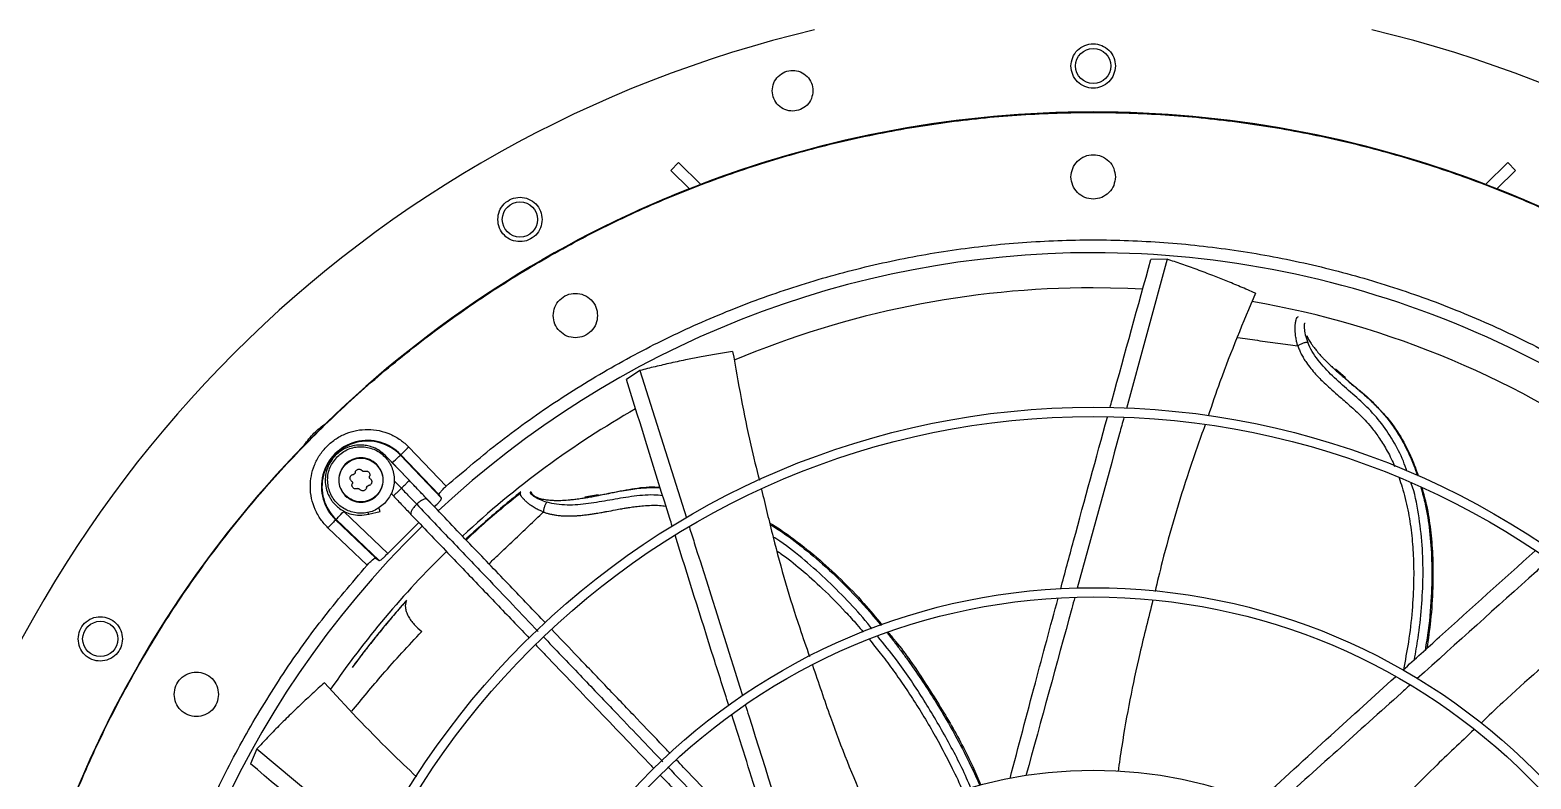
# Model space of a CAD drawing. Header units: inches. Extents: x 1229 to 1453, y -1023 to -720.
# Drawn here: x 1295.36 to 1311.33, y -800.65 to -792.67 of the extents above; entities that cross this region are included whole.
import ezdxf

# ---------------------------------------------------------------- set-up
doc = ezdxf.new("R2010")
doc.units = ezdxf.units.IN
doc.header["$MEASUREMENT"] = 0

msp = doc.modelspace()

# ---------------------------------------------------------------- linework, layer by layer
at = {"color": 18, "linetype": 'Continuous', "lineweight": 25, "true_color": 0x000000}
for p, q in [((1302.2606, -794.0827), (1302.1787, -794.1678)), ((1302.4964, -794.3185), (1302.2606, -794.0827)), ((1310.8513, -794.3185), (1311.0871, -794.0827)), ((1311.0871, -794.0827), (1311.169, -794.1678)), ((1302.1787, -794.1678), (1302.3761, -794.3652)), ((1311.169, -794.1678), (1310.9716, -794.3652)), ((1307.4603, -795.1136), (1307.0274, -796.7039)), ((1307.4603, -795.1136), (1307.2881, -795.1179)), ((1301.849, -796.2995), (1301.7065, -796.3962)), ((1301.849, -796.2995), (1302.3443, -797.8699)), ((1309.3586, -796.3793), (1309.2539, -796.2871)), ((1299.3882, -797.1153), (1299.7866, -797.532)), ((1299.3948, -797.4727), (1299.1417, -797.2079)), ((1299.6615, -797.751), (1299.2135, -797.2823)), ((1299.2988, -797.2007), (1299.3028, -797.1969)), ((1299.737, -797.6591), (1299.2988, -797.2007)), ((1299.3028, -797.1969), (1299.7101, -797.6229)), ((1299.2332, -797.4746), (1299.3094, -797.5543)), ((1300.6817, -797.6015), (1300.6828, -797.6039)), ((1300.6905, -797.5953), (1300.6819, -797.5973)), ((1300.6905, -797.5953), (1300.6921, -797.5988)), ((1300.6947, -797.6008), (1300.6905, -797.5953)), ((1300.6989, -797.6097), (1300.6978, -797.6062)), ((1299.2001, -797.6109), (1299.224, -797.6359)), ((1299.737, -797.6591), (1299.7101, -797.6229)), ((1301.4039, -797.6243), (1301.264, -797.6491)), ((1298.6099, -797.8898), (1298.6138, -797.8858)), ((1299.036, -798.2971), (1298.6099, -797.8898)), ((1299.0722, -798.324), (1298.6138, -797.8858)), ((1298.6954, -797.8004), (1299.1641, -798.2484)), ((1298.9607, -797.8314), (1299.0829, -797.8016)), ((1299.1641, -798.2484), (1299.494, -797.9185)), ((1298.9451, -798.3736), (1298.5283, -797.9752)), ((1299.036, -798.2971), (1299.0722, -798.324)), ((1297.7702, -800.3306), (1297.7025, -800.4889)), ((1297.7702, -800.3306), (1299.034, -801.3824))]:
    msp.add_line(p, q, dxfattribs=at)
at = {"color": 18, "linetype": 'Continuous', "lineweight": 25, "true_color": 0x000000, "flags": 128}
for points in [[(1307.2001, -795.4324), (1307.0441, -795.4252), (1306.6739, -795.4183)], [(1299.3882, -797.1153), (1299.3717, -797.131), (1299.3559, -797.1462), (1299.3412, -797.1602), (1299.3284, -797.1725), (1299.3177, -797.1826), (1299.3098, -797.1902), (1299.3047, -797.195), (1299.3028, -797.1969)], [(1299.2135, -797.2823), (1299.2299, -797.2666), (1299.2458, -797.2514), (1299.2604, -797.2374), (1299.2733, -797.2251), (1299.2839, -797.2149), (1299.2919, -797.2073), (1299.2969, -797.2025), (1299.2988, -797.2007)], [(1298.6099, -797.8898), (1298.6081, -797.8917), (1298.6033, -797.8967), (1298.5957, -797.9047), (1298.5855, -797.9153), (1298.5732, -797.9282), (1298.5592, -797.9428), (1298.5441, -797.9587), (1298.5283, -797.9752)], [(1298.6138, -797.8858), (1298.6156, -797.8839), (1298.6204, -797.8788), (1298.628, -797.8709), (1298.6382, -797.8602), (1298.6505, -797.8474), (1298.6645, -797.8327), (1298.6796, -797.8169), (1298.6954, -797.8004)]]:
    msp.add_lwpolyline(points, dxfattribs=at)
at = {"color": 18, "linetype": 'Continuous', "lineweight": 25, "true_color": 0x000000}
for centre, radius in [((1306.6739, -793.0561), 0.1875), ((1306.6739, -805.2608), 11.7126), ((1300.5715, -794.6912), 0.1875), ((1306.6739, -805.2608), 8.5704), ((1306.6739, -805.2608), 8.472), ((1306.6739, -805.2608), 6.6478), ((1306.6739, -805.2608), 6.5493), ((1296.1043, -799.1584), 0.1875), ((1306.6739, -805.2608), 4.7037)]:
    msp.add_circle(centre, radius, dxfattribs=at)
for centre, radius, start, end in [((1306.6739, -805.2608), 12.9331, 103.26667, 166.73333), ((1306.6739, -805.2608), 12.9331, 13.26667, 76.73333), ((1306.6739, -805.2608), 11.7147, 69.09994, 110.90006), ((1306.6739, -805.2608), 11.7147, 111.53134, 134.20264), ((1306.6739, -805.2608), 11.7147, 45.79736, 68.46866), ((1306.6739, -805.2608), 10.2157, 90, 133.03686), ((1306.6739, -805.2608), 10.2157, 44.36303, 90), ((1306.6739, -805.2608), 9.8425, 90, 112.84339), ((1306.6739, -805.2608), 9.8425, 54.20961, 80.11304), ((1306.6739, -805.2608), 9.8425, 119.66087, 133.01249), ((1306.6739, -805.2608), 11.7147, 135.79736, 158.46866), ((1298.9486, -797.5355), 0.4901, 43.70945, 226.29055), ((1298.9486, -797.5355), 0.4845, 43.70945, 226.29055), ((1306.6739, -805.2608), 10.2157, 134.36248, 223.03765), ((1306.6739, -805.2608), 9.8425, 134.38828, 145.56385)]:
    msp.add_arc(centre, radius, start, end, dxfattribs=at)
for points, knots in [([(1306.4376, -793.0561), (1306.4412, -793.0253), (1306.4482, -792.9635), (1306.5027, -792.8849), (1306.5809, -792.8322), (1306.6739, -792.8137), (1306.7668, -792.8322), (1306.845, -792.8849), (1306.8995, -792.9635), (1306.9066, -793.0253), (1306.9101, -793.0561)], [0, 0, 0, 0, 0.1245349, 0.2497054, 0.3748574, 0.4999969, 0.6251426, 0.7502946, 0.8754651, 1, 1, 1, 1]), ([(1303.2577, -793.3198), (1303.261, -793.2914), (1303.2675, -793.2346), (1303.3178, -793.1625), (1303.3896, -793.1144), (1303.475, -793.0976), (1303.5602, -793.1149), (1303.6317, -793.1634), (1303.6812, -793.2355), (1303.6876, -793.2918), (1303.6908, -793.3198)], [0, 0, 0, 0, 0.1252412, 0.2504823, 0.3757092, 0.5009322, 0.6261603, 0.7514072, 0.8764868, 1, 1, 1, 1]), ([(1306.9101, -793.0561), (1306.9065, -793.0873), (1306.8992, -793.1495), (1306.8442, -793.228), (1306.7662, -793.2801), (1306.6739, -793.2984), (1306.5815, -793.2801), (1306.5035, -793.228), (1306.4485, -793.1495), (1306.4413, -793.0873), (1306.4376, -793.0561)], [0, 0, 0, 0, 0.1262511, 0.2513295, 0.3756274, 0.5000031, 0.6243726, 0.7486705, 0.8737489, 1, 1, 1, 1]), ([(1303.6908, -793.3198), (1303.6875, -793.3483), (1303.681, -793.405), (1303.631, -793.4769), (1303.5598, -793.5249), (1303.4751, -793.5419), (1303.3902, -793.5255), (1303.3184, -793.4778), (1303.2677, -793.4056), (1303.2611, -793.3484), (1303.2577, -793.3198)], [0, 0, 0, 0, 0.1255135, 0.2499867, 0.3743935, 0.4988922, 0.6232597, 0.7479394, 0.8738314, 1, 1, 1, 1]), ([(1294.9643, -805.2608), (1294.9692, -805.0053), (1294.9788, -804.4944), (1295.0568, -803.7313), (1295.181, -802.9748), (1295.3553, -802.228), (1295.5778, -801.4942), (1295.8479, -800.7766), (1296.1644, -800.0781), (1296.5259, -799.4019), (1296.9308, -798.7507), (1297.3774, -798.1274), (1297.8639, -797.5347), (1298.3881, -796.975), (1298.9477, -796.4508), (1299.5405, -795.9644), (1300.1637, -795.5177), (1300.8149, -795.1128), (1301.4912, -794.7513), (1302.1896, -794.4349), (1302.9073, -794.1648), (1303.641, -793.9422), (1304.3878, -793.7681), (1305.1444, -793.6432), (1305.9075, -793.568), (1306.6739, -793.5429), (1307.4402, -793.568), (1308.2033, -793.6432), (1308.9599, -793.7681), (1309.7067, -793.9422), (1310.4404, -794.1648), (1311.1581, -794.4349), (1311.8565, -794.7513), (1312.5328, -795.1128), (1313.184, -795.5177), (1313.8073, -795.9644), (1314.4, -796.4508), (1314.9597, -796.975), (1315.4838, -797.5347), (1315.9703, -798.1274), (1316.4169, -798.7507), (1316.8218, -799.4019), (1317.1833, -800.0781), (1317.4998, -800.7766), (1317.7699, -801.4942), (1317.9924, -802.228), (1318.1667, -802.9748), (1318.2909, -803.7313), (1318.3689, -804.4944), (1318.3786, -805.0053), (1318.3834, -805.2608)], [0, 0, 0, 0, 0.0208333, 0.0416667, 0.0625, 0.0833333, 0.1041667, 0.125, 0.1458333, 0.1666667, 0.1875, 0.2083334, 0.2291667, 0.25, 0.2708334, 0.2916666, 0.3125, 0.3333333, 0.3541667, 0.375, 0.3958333, 0.4166666, 0.4375001, 0.4583333, 0.4791667, 0.5, 0.5208333, 0.5416667, 0.5625, 0.5833334, 0.6041667, 0.625, 0.6458334, 0.6666667, 0.6875, 0.7083334, 0.7291667, 0.75, 0.7708333, 0.7916667, 0.8125, 0.8333333, 0.8541667, 0.875, 0.8958333, 0.9166667, 0.9375, 0.9583333, 0.9791667, 1, 1, 1, 1]), ([(1306.4376, -794.2372), (1306.4412, -794.2063), (1306.4483, -794.1444), (1306.5029, -794.0658), (1306.581, -794.0133), (1306.6739, -793.9948), (1306.7667, -794.0133), (1306.8448, -794.0658), (1306.8994, -794.1444), (1306.9065, -794.2063), (1306.9101, -794.2372)], [0, 0, 0, 0, 0.1249991, 0.2500007, 0.3749975, 0.4999969, 0.6250025, 0.7499993, 0.8750009, 1, 1, 1, 1]), ([(1306.9101, -794.2372), (1306.9065, -794.2681), (1306.8994, -794.3299), (1306.8448, -794.4086), (1306.7667, -794.4611), (1306.6739, -794.4795), (1306.581, -794.4611), (1306.5029, -794.4086), (1306.4483, -794.3299), (1306.4412, -794.2681), (1306.4376, -794.2372)], [0, 0, 0, 0, 0.1249991, 0.2500007, 0.3749975, 0.5000031, 0.6250025, 0.7499993, 0.8750009, 1, 1, 1, 1]), ([(1300.3353, -794.6912), (1300.3389, -794.6602), (1300.346, -794.5981), (1300.401, -794.5193), (1300.4796, -794.4668), (1300.573, -794.4488), (1300.6661, -794.4679), (1300.7438, -794.5212), (1300.7974, -794.5997), (1300.8043, -794.6608), (1300.8077, -794.6912)], [0, 0, 0, 0, 0.12549, 0.2509626, 0.3764296, 0.5019059, 0.6273907, 0.7528825, 0.8772355, 1, 1, 1, 1]), ([(1300.8077, -794.6912), (1300.8042, -794.722), (1300.7971, -794.7836), (1300.743, -794.862), (1300.6655, -794.9146), (1300.5732, -794.9335), (1300.4804, -794.9158), (1300.4017, -794.8638), (1300.3461, -794.7849), (1300.3389, -794.7224), (1300.3353, -794.6912)], [0, 0, 0, 0, 0.1245781, 0.2488759, 0.3733742, 0.4977534, 0.6221004, 0.7475169, 0.8737596, 1, 1, 1, 1]), ([(1299.7866, -797.532), (1299.9776, -797.3689), (1300.3597, -797.0425), (1300.976, -796.6075), (1301.6199, -796.2154), (1302.2912, -795.872), (1302.9856, -795.5781), (1303.6995, -795.3355), (1304.4292, -795.1455), (1305.1708, -795.009), (1305.9203, -794.9269), (1306.6739, -794.8994), (1307.4274, -794.9269), (1308.1769, -795.009), (1308.9185, -795.1455), (1309.6482, -795.3355), (1310.3621, -795.5781), (1311.0565, -795.872), (1311.7278, -796.2154), (1312.3717, -796.6075), (1312.988, -797.0425), (1313.3701, -797.3689), (1313.5611, -797.532)], [0, 0, 0, 0, 0.04999991, 0.09999992, 0.14999988, 0.19999993, 0.25, 0.30000004, 0.35000001, 0.40000012, 0.45000007, 0.49999985, 0.54999995, 0.5999999, 0.65000001, 0.69999997, 0.75000002, 0.80000009, 0.85, 0.89999996, 0.94999997, 1, 1, 1, 1]), ([(1306.8529, -796.6945), (1306.8604, -796.6673), (1307.0043, -796.14), (1307.15, -795.6154), (1307.2881, -795.1179)], [0, 0, 0, 0, 0.0516093, 1, 1, 1, 1]), ([(1308.4004, -795.4763), (1308.3469, -795.453), (1308.2436, -795.4078), (1308.0927, -795.3457), (1307.9396, -795.2851), (1307.7824, -795.2259), (1307.6197, -795.1674), (1307.5127, -795.1313), (1307.4603, -795.1136)], [0, 0, 0, 0, 0.1737125, 0.335418, 0.4850755, 0.6632663, 0.8349168, 1, 1, 1, 1]), ([(1300.9258, -795.7141), (1300.9294, -795.6831), (1300.9365, -795.6213), (1300.9911, -795.5427), (1301.0692, -795.4901), (1301.162, -795.4717), (1301.2549, -795.4901), (1301.333, -795.5427), (1301.3876, -795.6213), (1301.3947, -795.6831), (1301.3983, -795.7141)], [0, 0, 0, 0, 0.1249991, 0.2499977, 0.3749989, 0.4999982, 0.6249976, 0.7499987, 0.8750009, 1, 1, 1, 1]), ([(1308.4004, -795.4763), (1308.2694, -795.7889), (1308.0887, -796.2202), (1307.9385, -796.6628), (1307.8971, -796.7848)], [0, 0, 0, 0, 0.7245334, 1, 1, 1, 1]), ([(1301.3983, -795.7141), (1301.3947, -795.745), (1301.3876, -795.8068), (1301.333, -795.8854), (1301.2549, -795.938), (1301.162, -795.9564), (1301.0692, -795.938), (1300.9911, -795.8854), (1300.9365, -795.8068), (1300.9294, -795.745), (1300.9258, -795.7141)], [0, 0, 0, 0, 0.1249998, 0.2500013, 0.3750024, 0.5000018, 0.6250011, 0.7500022, 0.8750002, 1, 1, 1, 1]), ([(1308.8521, -796.0372), (1308.8486, -796.0251), (1308.8407, -795.9979), (1308.8317, -795.9531), (1308.8261, -795.9084), (1308.8237, -795.8674), (1308.8239, -795.8315), (1308.8267, -795.7941), (1308.8332, -795.7599), (1308.8435, -795.7293), (1308.8534, -795.7258), (1308.8586, -795.724)], [0, 0, 0, 0, 0.0797533, 0.1782755, 0.2969961, 0.3878827, 0.4805779, 0.5825761, 0.7201844, 0.853487, 1, 1, 1, 1]), ([(1308.9296, -795.798), (1308.9262, -795.7986), (1308.9192, -795.7999), (1308.9197, -795.8472), (1308.9286, -795.9157), (1308.9483, -795.9738), (1308.9582, -796.0028)], [0, 0, 0, 0, 0.2444645, 0.4943335, 0.7479228, 1, 1, 1, 1]), ([(1308.2117, -795.9488), (1308.2816, -795.9586), (1308.4245, -795.9787), (1308.6379, -796.009), (1308.7814, -796.0279), (1308.8521, -796.0372)], [0, 0, 0, 0, 0.326792, 0.6684213, 1, 1, 1, 1]), ([(1308.9582, -796.0028), (1308.9557, -796.0023), (1308.9505, -796.0012), (1308.9395, -796.0017), (1308.926, -796.004), (1308.9106, -796.0083), (1308.8944, -796.0142), (1308.8787, -796.0214), (1308.8642, -796.0292), (1308.856, -796.0346), (1308.8521, -796.0372)], [0, 0, 0, 0, 0.1149807, 0.2381364, 0.3674316, 0.500006, 0.6325778, 0.7618708, 0.8850249, 1, 1, 1, 1]), ([(1308.9467, -795.9263), (1308.953, -795.9399), (1308.9657, -795.9672), (1308.9899, -796.0059), (1309.0145, -796.0413), (1309.0416, -796.0768), (1309.0754, -796.1173), (1309.1084, -796.1538), (1309.1371, -796.1839), (1309.1621, -796.2093), (1309.1904, -796.237), (1309.2188, -796.2641), (1309.2381, -796.2817), (1309.2466, -796.2895)], [0, 0, 0, 0, 0.1176237, 0.2352945, 0.3088833, 0.3993932, 0.5172332, 0.6329833, 0.696085, 0.7668556, 0.8452754, 0.9312976, 1, 1, 1, 1]), ([(1310.0135, -797.3723), (1310.0014, -797.3369), (1309.9621, -797.2224), (1309.8679, -797.0426), (1309.7311, -796.8393), (1309.5682, -796.6658), (1309.3939, -796.5134), (1309.2212, -796.3616), (1309.0884, -796.2216), (1309.0022, -796.0984), (1308.9727, -796.0344), (1308.9582, -796.0028)], [0, 0, 0, 0, 0.06172613, 0.20011546, 0.33879339, 0.47720265, 0.61248728, 0.74506003, 0.87459915, 0.93807949, 1, 1, 1, 1]), ([(1302.836, -796.0963), (1302.7784, -796.1056), (1302.667, -796.1235), (1302.5065, -796.1528), (1302.3449, -796.1846), (1302.1807, -796.2198), (1302.0122, -796.2586), (1301.9027, -796.2861), (1301.849, -796.2995)], [0, 0, 0, 0, 0.1737121, 0.3354186, 0.4850768, 0.6632669, 0.834917, 1, 1, 1, 1]), ([(1302.836, -796.0963), (1302.8948, -796.4301), (1302.976, -796.8908), (1303.089, -797.3444), (1303.1201, -797.4695)], [0, 0, 0, 0, 0.7243415, 1, 1, 1, 1]), ([(1308.8521, -796.0372), (1308.8573, -796.0515), (1308.8681, -796.081), (1308.889, -796.1254), (1308.914, -796.1708), (1308.9476, -796.2229), (1308.9898, -796.279), (1309.0386, -796.3355), (1309.0866, -796.3859), (1309.1383, -796.4364), (1309.2009, -796.4941), (1309.2861, -796.5694), (1309.3726, -796.6436), (1309.4516, -796.7136), (1309.5118, -796.7698), (1309.5733, -796.8322), (1309.6413, -796.9104), (1309.7185, -797.0135), (1309.7996, -797.1457), (1309.8546, -797.2517), (1309.8796, -797.3145), (1309.882, -797.3205)], [0, 0, 0, 0, 0.0273161, 0.0563296, 0.0869677, 0.1187169, 0.165398, 0.2104306, 0.2503315, 0.2887063, 0.3394777, 0.4034158, 0.4948598, 0.5485889, 0.5987234, 0.6476001, 0.7107189, 0.7885468, 0.8811132, 0.9885517, 1, 1, 1, 1]), ([(1309.2466, -796.2895), (1309.2497, -796.2924), (1309.2586, -796.3006), (1309.2751, -796.3154), (1309.2971, -796.3349), (1309.3206, -796.3553), (1309.3425, -796.3742), (1309.3605, -796.3896), (1309.404, -796.4265), (1309.4624, -796.4754), (1309.5331, -796.5356), (1309.5884, -796.5841), (1309.6401, -796.6317), (1309.6912, -796.6819), (1309.741, -796.7353), (1309.8022, -796.8071), (1309.8791, -796.909), (1309.9584, -797.0354), (1310.0295, -797.1731), (1310.0839, -797.2961), (1310.1122, -797.3804), (1310.1241, -797.4158)], [0, 0, 0, 0, 0.0086914, 0.0251817, 0.0460005, 0.0700226, 0.0901404, 0.1065454, 0.1195357, 0.2099486, 0.2672003, 0.3159831, 0.3655041, 0.4157714, 0.4667558, 0.5184192, 0.6120875, 0.7302013, 0.8225324, 0.9257043, 1, 1, 1, 1]), ([(1302.1925, -797.9565), (1302.1841, -797.93), (1302.0202, -797.4091), (1301.8593, -796.8894), (1301.7065, -796.3962)], [0, 0, 0, 0, 0.0508104, 1, 1, 1, 1]), ([(1309.3587, -796.3859), (1309.3872, -796.4102), (1309.479, -796.4885), (1309.5952, -796.5778), (1309.6706, -796.6603), (1309.6899, -796.6814)], [0, 0, 0, 0, 0.2506941, 0.8084089, 1, 1, 1, 1]), ([(1306.328, -798.6238), (1306.3736, -798.4542), (1306.5379, -797.8431), (1306.7049, -797.2346), (1306.8255, -796.795)], [0, 0, 0, 0, 0.2775205, 1, 1, 1, 1]), ([(1307.0007, -796.802), (1306.9854, -796.8584), (1306.8208, -797.4631), (1306.655, -798.0698), (1306.5046, -798.6199)], [0, 0, 0, 0, 0.0932151, 1, 1, 1, 1]), ([(1309.6955, -796.6873), (1309.7318, -796.724), (1309.8262, -796.8195), (1309.9507, -797.0051), (1310.0619, -797.214), (1310.1118, -797.3581), (1310.1332, -797.4199)], [0, 0, 0, 0, 0.1847245, 0.4810938, 0.7775394, 1, 1, 1, 1]), ([(1298.2758, -797.0933), (1298.3084, -797.049), (1298.3735, -796.9604), (1298.4621, -796.8953), (1298.5064, -796.8628)], [0, 0, 0, 0, 0.5000028, 1, 1, 1, 1]), ([(1298.5283, -797.9752), (1298.5014, -797.9463), (1298.4466, -797.8877), (1298.3876, -797.7803), (1298.3495, -797.6628), (1298.3364, -797.5406), (1298.3474, -797.4205), (1298.3813, -797.3056), (1298.4376, -797.1982), (1298.5155, -797.1025), (1298.6112, -797.0245), (1298.7186, -796.9683), (1298.8336, -796.9344), (1298.9536, -796.9233), (1299.0759, -796.9364), (1299.1934, -796.9745), (1299.3007, -797.0335), (1299.3594, -797.0883), (1299.3882, -797.1153)], [0, 0, 0, 0, 0.0609947, 0.1240598, 0.1879932, 0.2514896, 0.3132964, 0.3737125, 0.4362122, 0.4999988, 0.5637862, 0.626287, 0.6867033, 0.7485096, 0.8120063, 0.8759386, 0.9390043, 1, 1, 1, 1]), ([(1307.8647, -796.8782), (1307.8065, -797.0432), (1307.6366, -797.5246), (1307.4601, -798.1173), (1307.357, -798.5479), (1307.332, -798.6524)], [0, 0, 0, 0, 0.2831934, 0.8261353, 1, 1, 1, 1]), ([(1299.1432, -797.2095), (1299.1227, -797.1906), (1299.0838, -797.1548), (1299.0169, -797.1205), (1298.9543, -797.1011), (1298.8858, -797.0918), (1298.8127, -797.0958), (1298.7353, -797.1172), (1298.6658, -797.1531), (1298.6044, -797.2033), (1298.5548, -797.2658), (1298.5194, -797.3372), (1298.4998, -797.4146), (1298.4969, -797.4938), (1298.5103, -797.5697), (1298.533, -797.6274), (1298.5568, -797.669), (1298.5793, -797.7009), (1298.6099, -797.7355), (1298.6526, -797.7723), (1298.7096, -797.807), (1298.7817, -797.8335), (1298.8687, -797.8466), (1298.9294, -797.8366), (1298.9614, -797.8313)], [0, 0, 0, 0, 0.0533831, 0.1009344, 0.1426439, 0.1785059, 0.2332135, 0.2817711, 0.3315184, 0.3821159, 0.4327466, 0.4833787, 0.5340106, 0.5846419, 0.6342275, 0.6807576, 0.7028805, 0.7260425, 0.7554166, 0.7913145, 0.8337298, 0.8826566, 0.938083, 1, 1, 1, 1]), ([(1298.6284, -797.2154), (1298.665, -797.1863), (1298.7381, -797.1283), (1298.8794, -797.1028), (1299.018, -797.1299), (1299.1361, -797.2088), (1299.215, -797.3269), (1299.2421, -797.4655), (1299.2166, -797.6068), (1299.1586, -797.6799), (1299.1295, -797.7165)], [0, 0, 0, 0, 0.1249999, 0.2500017, 0.3749993, 0.5000028, 0.6250011, 0.7500014, 0.8750017, 1, 1, 1, 1]), ([(1299.1295, -797.7165), (1299.093, -797.7455), (1299.0198, -797.8035), (1298.8785, -797.829), (1298.74, -797.8019), (1298.6219, -797.723), (1298.543, -797.6049), (1298.5159, -797.4664), (1298.5413, -797.325), (1298.5994, -797.2519), (1298.6284, -797.2154)], [0, 0, 0, 0, 0.1250027, 0.2499997, 0.375001, 0.5000001, 0.6250003, 0.7500001, 0.8749998, 1, 1, 1, 1]), ([(1299.046, -797.2989), (1299.0216, -797.2795), (1298.9729, -797.2408), (1298.8787, -797.2239), (1298.7863, -797.2419), (1298.7076, -797.2945), (1298.655, -797.3732), (1298.6369, -797.4656), (1298.6539, -797.5598), (1298.6926, -797.6086), (1298.7119, -797.633)], [0, 0, 0, 0, 0.1250006, 0.2499996, 0.3749985, 0.4999991, 0.6250002, 0.7499996, 0.8749982, 1, 1, 1, 1]), ([(1298.7144, -797.6305), (1298.6953, -797.6065), (1298.6572, -797.5585), (1298.6404, -797.4656), (1298.6582, -797.3746), (1298.7101, -797.297), (1298.7877, -797.2452), (1298.8787, -797.2274), (1298.9715, -797.2441), (1299.0196, -797.2823), (1299.0436, -797.3013)], [0, 0, 0, 0, 0.1250013, 0.2500004, 0.3749996, 0.5000009, 0.6250024, 0.7500004, 0.8749985, 1, 1, 1, 1]), ([(1299.1432, -797.2095), (1299.1427, -797.21), (1299.142, -797.2106), (1299.134, -797.2183), (1299.1325, -797.2198)], [0, 0, 0, 0, 0.81299953, 1, 1, 1, 1]), ([(1298.7119, -797.633), (1298.7363, -797.6523), (1298.7851, -797.691), (1298.8793, -797.708), (1298.9717, -797.6899), (1299.0504, -797.6373), (1299.103, -797.5586), (1299.121, -797.4662), (1299.1041, -797.372), (1299.0654, -797.3233), (1299.046, -797.2989)], [0, 0, 0, 0, 0.1250015, 0.2500013, 0.3750011, 0.5000027, 0.6250018, 0.7500013, 0.8750016, 1, 1, 1, 1]), ([(1299.0436, -797.3013), (1299.0626, -797.3253), (1299.1008, -797.3734), (1299.1175, -797.4662), (1299.0997, -797.5572), (1299.0479, -797.6348), (1298.9703, -797.6867), (1298.8793, -797.7045), (1298.7864, -797.6877), (1298.7384, -797.6496), (1298.7144, -797.6305)], [0, 0, 0, 0, 0.1249984, 0.2499994, 0.3750005, 0.4999989, 0.6250006, 0.7499994, 0.8749982, 1, 1, 1, 1]), ([(1298.7793, -797.4778), (1298.7761, -797.4749), (1298.7703, -797.4694), (1298.765, -797.4585), (1298.763, -797.447), (1298.7644, -797.4352), (1298.769, -797.4243), (1298.7766, -797.4154), (1298.7866, -797.4085), (1298.7944, -797.4068), (1298.7985, -797.4058)], [0, 0, 0, 0, 0.13623757, 0.25456346, 0.37957184, 0.49997541, 0.62037304, 0.74539729, 0.86373723, 1, 1, 1, 1]), ([(1298.8189, -797.3855), (1298.8183, -797.3881), (1298.8171, -797.393), (1298.8124, -797.3994), (1298.8061, -797.4041), (1298.8011, -797.4052), (1298.7985, -797.4058)], [0, 0, 0, 0, 0.2560281, 0.4999487, 0.7438871, 1, 1, 1, 1]), ([(1298.8189, -797.3855), (1298.8198, -797.3813), (1298.8216, -797.3735), (1298.8285, -797.3635), (1298.8374, -797.356), (1298.8483, -797.3513), (1298.86, -797.3499), (1298.8715, -797.352), (1298.8825, -797.3572), (1298.8879, -797.3631), (1298.8908, -797.3662)], [0, 0, 0, 0, 0.1362469, 0.2546153, 0.3795906, 0.5000319, 0.6204035, 0.7454565, 0.863771, 1, 1, 1, 1]), ([(1298.9186, -797.3737), (1298.9161, -797.3744), (1298.9112, -797.3759), (1298.9033, -797.375), (1298.8961, -797.3719), (1298.8926, -797.3681), (1298.8908, -797.3662)], [0, 0, 0, 0, 0.2559954, 0.4999227, 0.7439205, 1, 1, 1, 1]), ([(1298.9186, -797.3737), (1298.9227, -797.3724), (1298.9303, -797.37), (1298.9424, -797.371), (1298.9535, -797.3748), (1298.9595, -797.3799), (1298.9625, -797.3824)], [0, 0, 0, 0, 0.2724809, 0.5090867, 0.7591268, 1, 1, 1, 1]), ([(1298.9625, -797.3824), (1298.965, -797.3854), (1298.9701, -797.3914), (1298.974, -797.4026), (1298.9749, -797.4148), (1298.9725, -797.4224), (1298.9712, -797.4263)], [0, 0, 0, 0, 0.2407916, 0.4908722, 0.7367046, 1, 1, 1, 1]), ([(1298.9787, -797.4541), (1298.9768, -797.4523), (1298.973, -797.4488), (1298.9699, -797.4416), (1298.969, -797.4337), (1298.9705, -797.4288), (1298.9712, -797.4263)], [0, 0, 0, 0, 0.25608419, 0.50011989, 0.74400881, 1, 1, 1, 1]), ([(1309.9293, -797.4422), (1309.9407, -797.4752), (1309.9658, -797.5478), (1309.9968, -797.6626), (1310.0242, -797.7848), (1310.0458, -797.907), (1310.0677, -798.0686), (1310.0846, -798.2819), (1310.0878, -798.5578), (1310.0706, -798.8662), (1310.0356, -799.1806), (1309.9946, -799.3893), (1309.9755, -799.4865)], [0, 0, 0, 0, 0.0509483, 0.1121341, 0.1726799, 0.2325776, 0.2918128, 0.408677, 0.5416168, 0.6906578, 0.8558148, 1, 1, 1, 1]), ([(1298.7793, -797.4778), (1298.7812, -797.4795), (1298.7849, -797.483), (1298.7881, -797.4903), (1298.789, -797.4981), (1298.7875, -797.503), (1298.7867, -797.5055)], [0, 0, 0, 0, 0.2560094, 0.5000574, 0.745935, 1, 1, 1, 1]), ([(1298.7955, -797.5494), (1298.793, -797.5465), (1298.7879, -797.5405), (1298.784, -797.5293), (1298.7831, -797.5172), (1298.7854, -797.5096), (1298.7867, -797.5055)], [0, 0, 0, 0, 0.2407678, 0.4908057, 0.7274845, 1, 1, 1, 1]), ([(1298.8394, -797.5582), (1298.8353, -797.5595), (1298.8277, -797.5618), (1298.8156, -797.5609), (1298.8044, -797.557), (1298.7984, -797.5519), (1298.7955, -797.5494)], [0, 0, 0, 0, 0.2724774, 0.5091791, 0.7592108, 1, 1, 1, 1]), ([(1298.8394, -797.5582), (1298.8419, -797.5574), (1298.8468, -797.5559), (1298.8546, -797.5568), (1298.8619, -797.5599), (1298.8654, -797.5637), (1298.8671, -797.5656)], [0, 0, 0, 0, 0.2558611, 0.4997984, 0.7438138, 1, 1, 1, 1]), ([(1298.9391, -797.5463), (1298.9381, -797.5505), (1298.9364, -797.5583), (1298.9295, -797.5683), (1298.9206, -797.5759), (1298.9097, -797.5805), (1298.8979, -797.5819), (1298.8864, -797.5799), (1298.8755, -797.5746), (1298.87, -797.5688), (1298.8671, -797.5656)], [0, 0, 0, 0, 0.1362633, 0.2546071, 0.3796223, 0.5000185, 0.6204411, 0.7454475, 0.8637643, 1, 1, 1, 1]), ([(1298.9391, -797.5463), (1298.9397, -797.5438), (1298.9408, -797.5388), (1298.9455, -797.5325), (1298.9518, -797.5278), (1298.9568, -797.5266), (1298.9594, -797.526)], [0, 0, 0, 0, 0.256007, 0.5000525, 0.7440013, 1, 1, 1, 1]), ([(1298.9787, -797.4541), (1298.9818, -797.4569), (1298.9877, -797.4624), (1298.9929, -797.4733), (1298.995, -797.4849), (1298.9936, -797.4966), (1298.989, -797.5074), (1298.9816, -797.5163), (1298.9716, -797.5232), (1298.9636, -797.5251), (1298.9594, -797.526)], [0, 0, 0, 0, 0.1334912, 0.2559833, 0.3784611, 0.4992475, 0.6215184, 0.7395061, 0.8618418, 1, 1, 1, 1]), ([(1299.3094, -797.5543), (1299.2985, -797.5647), (1299.2768, -797.5855), (1299.2486, -797.6125), (1299.2281, -797.632), (1299.2254, -797.6346), (1299.224, -797.6359)], [0, 0, 0, 0, 0.242959, 0.4858995, 0.7429503, 1, 1, 1, 1]), ([(1299.3948, -797.4727), (1299.3934, -797.474), (1299.3907, -797.4766), (1299.3702, -797.4962), (1299.342, -797.5232), (1299.3203, -797.5439), (1299.3094, -797.5543)], [0, 0, 0, 0, 0.2570497, 0.5141005, 0.757041, 1, 1, 1, 1]), ([(1299.3094, -797.5543), (1299.3404, -797.5867), (1299.3957, -797.6446), (1299.449, -797.7004), (1299.4725, -797.725)], [0, 0, 0, 0, 0.5599007, 1, 1, 1, 1]), ([(1299.5823, -797.669), (1299.5516, -797.6368), (1299.4902, -797.5726), (1299.4266, -797.506), (1299.3948, -797.4727)], [0, 0, 0, 0, 0.5000064, 1, 1, 1, 1]), ([(1299.7101, -797.6229), (1299.7101, -797.62), (1299.7101, -797.6142), (1299.7269, -797.5916), (1299.7532, -797.5629), (1299.7756, -797.5422), (1299.7866, -797.532)], [0, 0, 0, 0, 0.2528, 0.5035963, 0.7557688, 1, 1, 1, 1]), ([(1300.5807, -797.5938), (1300.5166, -797.6455), (1300.389, -797.7483), (1300.1982, -797.9132), (1300.0666, -798.0303), (1299.9984, -798.0953), (1299.9939, -798.0996)], [0, 0, 0, 0, 0.318639, 0.6348368, 0.9754512, 1, 1, 1, 1]), ([(1300.5782, -797.6051), (1300.5085, -797.6615), (1300.311, -797.8212), (1300.1205, -797.9891), (1300.0037, -798.1024), (1300, -798.1061)], [0, 0, 0, 0, 0.3460011, 0.9791354, 1, 1, 1, 1]), ([(1300.8206, -797.807), (1300.8089, -797.8022), (1300.7828, -797.7914), (1300.7422, -797.7705), (1300.7037, -797.7471), (1300.6702, -797.7233), (1300.6422, -797.7008), (1300.6147, -797.6753), (1300.5917, -797.6487), (1300.5714, -797.6156), (1300.577, -797.6024), (1300.5807, -797.5938)], [0, 0, 0, 0, 0.0721181, 0.1612124, 0.2685639, 0.3507313, 0.4345639, 0.5268108, 0.6512456, 0.7717877, 1, 1, 1, 1]), ([(1300.6819, -797.5973), (1300.6803, -797.6003), (1300.6769, -797.6066), (1300.7143, -797.6357), (1300.7733, -797.6714), (1300.8311, -797.6922), (1300.8598, -797.7026)], [0, 0, 0, 0, 0.2444642, 0.49433304, 0.74791804, 1, 1, 1, 1]), ([(1300.6921, -797.5988), (1300.6933, -797.6016), (1300.6961, -797.6082), (1300.7032, -797.6177), (1300.7126, -797.6271), (1300.7249, -797.6365), (1300.7405, -797.6455), (1300.7615, -797.6547), (1300.7923, -797.6648), (1300.8355, -797.6741), (1300.8871, -797.6804), (1300.9432, -797.6835), (1301.0079, -797.6832), (1301.0644, -797.6799), (1301.1054, -797.6763), (1301.129, -797.674), (1301.155, -797.6711), (1301.1833, -797.6676), (1301.2139, -797.6635), (1301.2402, -797.6597), (1301.2562, -797.6571), (1301.2614, -797.6563)], [0, 0, 0, 0, 0.0333148, 0.0772445, 0.1178682, 0.1551974, 0.2071835, 0.2512427, 0.3074467, 0.3993314, 0.4805216, 0.5509175, 0.6483239, 0.7559515, 0.7851921, 0.8176118, 0.8531912, 0.8919332, 0.9338188, 0.9788415, 1, 1, 1, 1]), ([(1300.6962, -797.6099), (1300.6963, -797.6093), (1300.6965, -797.6074), (1300.6961, -797.6042), (1300.6951, -797.6019), (1300.6947, -797.6008)], [0, 0, 0, 0, 0.2014902, 0.6048291, 1, 1, 1, 1]), ([(1301.2614, -797.6563), (1301.2679, -797.6553), (1301.2755, -797.6541), (1301.2905, -797.6516), (1301.3188, -797.6468), (1301.4041, -797.6314), (1301.5216, -797.6075), (1301.6494, -797.5823), (1301.7489, -797.5654), (1301.8356, -797.554), (1301.9182, -797.5475), (1301.994, -797.5443), (1302.0425, -797.5463), (1302.0648, -797.5473)], [0, 0, 0, 0, 0.0241776, 0.0280487, 0.0555128, 0.1291539, 0.3462007, 0.4996841, 0.6139299, 0.7219901, 0.8237744, 0.9191673, 1, 1, 1, 1]), ([(1301.4091, -797.6283), (1301.4458, -797.621), (1301.5642, -797.5975), (1301.76, -797.5577), (1301.9429, -797.5348), (1302.0455, -797.5423), (1302.0637, -797.5436)], [0, 0, 0, 0, 0.168802, 0.5442795, 0.9192729, 1, 1, 1, 1]), ([(1303.1437, -797.5668), (1303.1838, -797.7366), (1303.3011, -798.2328), (1303.4729, -798.8262), (1303.6189, -799.244), (1303.6542, -799.3451)], [0, 0, 0, 0, 0.2826603, 0.8262865, 1, 1, 1, 1]), ([(1310.0936, -799.3793), (1310.1072, -799.3038), (1310.1402, -799.1201), (1310.1722, -798.8238), (1310.1888, -798.492), (1310.1811, -798.158), (1310.1396, -797.8268), (1310.0972, -797.6042), (1310.0591, -797.4986), (1310.0584, -797.4969)], [0, 0, 0, 0, 0.121428, 0.2956198, 0.4701514, 0.6451449, 0.8207538, 0.9970952, 1, 1, 1, 1]), ([(1310.163, -797.5466), (1310.1792, -797.6057), (1310.2207, -797.7567), (1310.2588, -798.0164), (1310.2817, -798.3293), (1310.2771, -798.6837), (1310.253, -799.0037), (1310.2181, -799.2076), (1310.2062, -799.2773)], [0, 0, 0, 0, 0.1058804, 0.2706527, 0.4499725, 0.6438388, 0.8782324, 1, 1, 1, 1]), ([(1310.1741, -797.5519), (1310.1909, -797.6128), (1310.2307, -797.7581), (1310.2666, -797.9955), (1310.2917, -798.2884), (1310.2927, -798.6122), (1310.2712, -798.9466), (1310.24, -799.1611), (1310.2257, -799.2596)], [0, 0, 0, 0, 0.1105992, 0.2640071, 0.41743, 0.6219745, 0.8265311, 1, 1, 1, 1]), ([(1299.0825, -797.8002), (1299.0826, -797.8006), (1299.083, -797.8022), (1299.0803, -797.7912), (1299.0763, -797.7747), (1299.0726, -797.7595), (1299.0715, -797.7552)], [0, 0, 0, 0, 0.1242204, 0.4894388, 0.8549694, 1, 1, 1, 1]), ([(1299.224, -797.6359), (1299.2558, -797.6692), (1299.3194, -797.7358), (1299.3808, -797.8), (1299.4115, -797.8322)], [0, 0, 0, 0, 0.4999993, 1, 1, 1, 1]), ([(1299.4725, -797.725), (1299.4619, -797.7357), (1299.4409, -797.7572), (1299.4181, -797.7899), (1299.4057, -797.8179), (1299.4096, -797.8274), (1299.4115, -797.8322)], [0, 0, 0, 0, 0.2429525, 0.4859068, 0.7429533, 1, 1, 1, 1]), ([(1299.5823, -797.669), (1299.5776, -797.6668), (1299.5683, -797.6625), (1299.5398, -797.6736), (1299.5061, -797.6949), (1299.4837, -797.7149), (1299.4725, -797.725)], [0, 0, 0, 0, 0.2570584, 0.5141067, 0.7570491, 1, 1, 1, 1]), ([(1299.4725, -797.725), (1299.5978, -797.8562), (1299.8444, -798.1142), (1300.1854, -798.471), (1300.491, -798.7908), (1300.675, -798.9833), (1300.7655, -799.078)], [0, 0, 0, 0, 0.29296235, 0.57603534, 0.79157799, 1, 1, 1, 1]), ([(1300.8434, -798.9887), (1300.8285, -798.973), (1300.6863, -798.8242), (1300.4092, -798.5343), (1300.0033, -798.1095), (1299.7257, -797.819), (1299.5823, -797.669)], [0, 0, 0, 0, 0.03525774, 0.33511664, 0.65658979, 1, 1, 1, 1]), ([(1299.6615, -797.751), (1299.6723, -797.7406), (1299.6943, -797.7194), (1299.7204, -797.6904), (1299.737, -797.6678), (1299.737, -797.662), (1299.737, -797.6591)], [0, 0, 0, 0, 0.2447901, 0.4967499, 0.747377, 1, 1, 1, 1]), ([(1300.8598, -797.7026), (1300.8579, -797.7043), (1300.8538, -797.7076), (1300.8474, -797.7165), (1300.8408, -797.7285), (1300.8345, -797.7432), (1300.8291, -797.7596), (1300.8249, -797.7764), (1300.8219, -797.7925), (1300.821, -797.8023), (1300.8206, -797.807)], [0, 0, 0, 0, 0.1149698, 0.2381288, 0.367414, 0.5000013, 0.6325818, 0.7618658, 0.885028, 1, 1, 1, 1]), ([(1300.8206, -797.807), (1300.8314, -797.8107), (1300.8535, -797.8182), (1300.8883, -797.8275), (1300.9253, -797.8355), (1300.9596, -797.841), (1300.9954, -797.8452), (1301.0349, -797.8482), (1301.0811, -797.8496), (1301.1286, -797.8489), (1301.1621, -797.8472), (1301.1973, -797.8447), (1301.233, -797.8416), (1301.2832, -797.8357), (1301.3228, -797.8302), (1301.3537, -797.8255), (1301.3758, -797.822), (1301.4017, -797.8178), (1301.4294, -797.8131), (1301.4559, -797.8085), (1301.4775, -797.8046), (1301.5211, -797.7967), (1301.5804, -797.7856), (1301.6493, -797.7729), (1301.7047, -797.7633), (1301.759, -797.7546), (1301.8198, -797.7462), (1301.92, -797.7367), (1302.0222, -797.7321), (1302.1028, -797.7407), (1302.1258, -797.7432)], [0, 0, 0, 0, 0.0257846, 0.052727, 0.0807859, 0.1099243, 0.1299241, 0.1607997, 0.1977057, 0.2322056, 0.2661663, 0.2723933, 0.3107223, 0.3462038, 0.3856384, 0.4010292, 0.4169264, 0.4363038, 0.4605657, 0.4810442, 0.4977595, 0.5107252, 0.5826033, 0.6367304, 0.673365, 0.7133704, 0.7650714, 0.8168617, 0.9476405, 1, 1, 1, 1]), ([(1302.0916, -797.6333), (1302.0598, -797.6304), (1301.9468, -797.6201), (1301.7587, -797.6403), (1301.5307, -797.68), (1301.3044, -797.7207), (1301.1121, -797.7373), (1300.962, -797.7278), (1300.8936, -797.711), (1300.8598, -797.7026)], [0, 0, 0, 0, 0.0756621, 0.2691544, 0.4582739, 0.643608, 0.8246968, 0.9134399, 1, 1, 1, 1]), ([(1298.9614, -797.8313), (1298.9611, -797.8299), (1298.9605, -797.8277), (1298.9566, -797.8117), (1298.955, -797.8051)], [0, 0, 0, 0, 0.5884561, 1, 1, 1, 1]), ([(1299.4115, -797.8322), (1299.5416, -797.9683), (1299.7937, -798.2321), (1300.1627, -798.6183), (1300.4523, -798.9213), (1300.6194, -799.0961), (1300.6703, -799.1494)], [0, 0, 0, 0, 0.3121182, 0.6050759, 0.8796402, 1, 1, 1, 1]), ([(1300.2414, -798.3587), (1300.2726, -798.3286), (1300.3602, -798.2443), (1300.5024, -798.1106), (1300.6648, -797.9572), (1300.7691, -797.8566), (1300.8206, -797.807)], [0, 0, 0, 0, 0.1622514, 0.4551004, 0.731116, 1, 1, 1, 1]), ([(1303.2301, -797.9233), (1303.2308, -797.9237), (1303.3081, -797.9671), (1303.4771, -798.0872), (1303.7328, -798.2852), (1303.9917, -798.5249), (1304.226, -798.7647), (1304.3626, -798.9332), (1304.4255, -799.0108)], [0, 0, 0, 0, 0.001397, 0.1640789, 0.3809703, 0.5978713, 0.8147802, 1, 1, 1, 1]), ([(1302.7959, -799.869), (1302.742, -799.7002), (1302.5489, -799.0945), (1302.3595, -798.4896), (1302.2229, -798.0533)], [0, 0, 0, 0, 0.2787069, 1, 1, 1, 1]), ([(1302.3749, -797.9672), (1302.3926, -798.0233), (1302.5809, -798.6202), (1302.7692, -799.2195), (1302.9398, -799.7624)], [0, 0, 0, 0, 0.0939898, 1, 1, 1, 1]), ([(1303.2343, -797.9406), (1303.2461, -797.9473), (1303.3503, -798.007), (1303.5384, -798.1473), (1303.8123, -798.3717), (1304.0923, -798.6428), (1304.2908, -798.8645), (1304.3982, -798.9921), (1304.4141, -799.0118), (1304.4162, -799.0144)], [0, 0, 0, 0, 0.0254272, 0.2249118, 0.4362257, 0.6869371, 0.9525105, 0.993722, 1, 1, 1, 1]), ([(1304.3191, -799.0514), (1304.3042, -799.0323), (1304.2219, -798.9267), (1304.0554, -798.7473), (1303.8232, -798.5114), (1303.5722, -798.294), (1303.3865, -798.1451), (1303.2789, -798.0792), (1303.2659, -798.0712)], [0, 0, 0, 0, 0.0506404, 0.2794588, 0.5086265, 0.7382418, 0.9684646, 1, 1, 1, 1]), ([(1299.0722, -798.324), (1299.0751, -798.324), (1299.0809, -798.3239), (1299.1035, -798.3073), (1299.1325, -798.2813), (1299.1536, -798.2593), (1299.1641, -798.2484)], [0, 0, 0, 0, 0.25262207, 0.50325005, 0.75521591, 1, 1, 1, 1]), ([(1303.3103, -798.2236), (1303.3211, -798.2309), (1303.4088, -798.2898), (1303.5715, -798.4223), (1303.8044, -798.6285), (1304.0001, -798.8288), (1304.1421, -798.9854), (1304.2042, -799.0595), (1304.2268, -799.0866)], [0, 0, 0, 0, 0.0307691, 0.2503333, 0.4965023, 0.7693045, 0.9157163, 1, 1, 1, 1]), ([(1309.9691, -799.4923), (1310.0998, -799.3736), (1310.5688, -798.9479), (1311.0387, -798.5259), (1311.3776, -798.2216)], [0, 0, 0, 0, 0.2787268, 1, 1, 1, 1]), ([(1296.3217, -805.2608), (1296.3269, -805.0096), (1296.3375, -804.5073), (1296.4228, -803.7577), (1296.5584, -803.0162), (1296.7486, -802.2865), (1296.9911, -801.5725), (1297.2851, -800.8782), (1297.6285, -800.2068), (1298.0206, -799.563), (1298.4556, -798.9467), (1298.7819, -798.5646), (1298.9451, -798.3736)], [0, 0, 0, 0, 0.1, 0.2, 0.3, 0.4000001, 0.5, 0.6000001, 0.7000001, 0.8000001, 0.9000001, 1, 1, 1, 1]), ([(1298.9451, -798.3736), (1298.9553, -798.3625), (1298.976, -798.3401), (1299.0047, -798.3138), (1299.0272, -798.2971), (1299.0331, -798.2971), (1299.036, -798.2971)], [0, 0, 0, 0, 0.2442298, 0.4963999, 0.7472022, 1, 1, 1, 1]), ([(1311.522, -798.3215), (1311.4786, -798.3606), (1311.0126, -798.7809), (1310.5446, -799.2021), (1310.1201, -799.5841)], [0, 0, 0, 0, 0.0931471, 1, 1, 1, 1]), ([(1305.7889, -800.6461), (1305.8784, -800.3054), (1306.0468, -799.664), (1306.2196, -799.025), (1306.3007, -798.7254)], [0, 0, 0, 0, 0.53111915, 1, 1, 1, 1]), ([(1306.4785, -798.7158), (1306.4675, -798.7559), (1306.2946, -799.3893), (1306.1207, -800.0241), (1305.9578, -800.6187)], [0, 0, 0, 0, 0.0633544, 1, 1, 1, 1]), ([(1299.3604, -798.7535), (1299.3432, -798.7731), (1299.3078, -798.8135), (1299.2539, -798.8761), (1299.1975, -798.9426), (1299.1387, -799.0131), (1299.0776, -799.0875), (1299.0143, -799.166), (1298.9383, -799.2621), (1298.8617, -799.3609), (1298.8082, -799.433), (1298.7866, -799.4621)], [0, 0, 0, 0, 0.0843553, 0.1739996, 0.2689341, 0.3691584, 0.4746774, 0.585497, 0.7016207, 0.8798071, 1, 1, 1, 1]), ([(1299.3656, -798.7463), (1299.3207, -798.7976), (1299.2226, -798.9097), (1299.0695, -799.0943), (1298.9221, -799.2787), (1298.8294, -799.404), (1298.791, -799.4559)], [0, 0, 0, 0, 0.2217615, 0.4837859, 0.786055, 1, 1, 1, 1]), ([(1299.3604, -798.7535), (1299.3547, -798.7756), (1299.3461, -798.8095), (1299.3606, -798.868), (1299.3807, -798.915), (1299.4099, -798.962), (1299.4555, -799.0197), (1299.4982, -799.0553), (1299.5258, -799.0784)], [0, 0, 0, 0, 0.2482584, 0.3796763, 0.5121291, 0.6428065, 0.7691237, 1, 1, 1, 1]), ([(1307.3096, -798.7439), (1307.262, -798.9342), (1307.1328, -799.4495), (1307.0114, -800.0601), (1306.9514, -800.4817), (1306.9386, -800.5714)], [0, 0, 0, 0, 0.3152931, 0.8542084, 1, 1, 1, 1]), ([(1312.2087, -798.8519), (1312.0701, -798.9595), (1311.6666, -799.2729), (1311.1982, -799.6756), (1310.8794, -799.9813), (1310.8028, -800.0548)], [0, 0, 0, 0, 0.2842374, 0.8278064, 1, 1, 1, 1]), ([(1295.868, -799.1584), (1295.8716, -799.1273), (1295.8788, -799.0651), (1295.9341, -798.9862), (1296.0129, -798.9338), (1296.1065, -798.916), (1296.1994, -798.9355), (1296.2766, -798.9886), (1296.3301, -799.0668), (1296.337, -799.1278), (1296.3405, -799.1584)], [0, 0, 0, 0, 0.1257098, 0.2514188, 0.3771325, 0.5028587, 0.6285781, 0.7530788, 0.876311, 1, 1, 1, 1]), ([(1296.3405, -799.1584), (1296.337, -799.1892), (1296.3299, -799.2508), (1296.2758, -799.3291), (1296.1984, -799.3817), (1296.1062, -799.4008), (1296.0131, -799.3831), (1295.9342, -799.3309), (1295.8788, -799.2519), (1295.8716, -799.1896), (1295.868, -799.1584)], [0, 0, 0, 0, 0.124339, 0.2489156, 0.3730879, 0.4971357, 0.6223053, 0.748215, 0.8741145, 1, 1, 1, 1]), ([(1298.7809, -799.93), (1298.8893, -799.7982), (1299.1299, -799.5058), (1299.3854, -799.2299), (1299.5258, -799.0784)], [0, 0, 0, 0, 0.4505898, 1, 1, 1, 1]), ([(1300.818, -799.133), (1300.9489, -799.27), (1301.2009, -799.5337), (1301.5429, -799.8916), (1301.8368, -800.1991), (1302.0091, -800.3794), (1302.0922, -800.4664)], [0, 0, 0, 0, 0.3097791, 0.5964849, 0.8053335, 1, 1, 1, 1]), ([(1302.1713, -800.3782), (1302.135, -800.3402), (1302.0055, -800.2047), (1301.7729, -799.9613), (1301.4688, -799.6431), (1301.178, -799.3387), (1300.991, -799.143), (1300.9112, -799.0596)], [0, 0, 0, 0, 0.0857871, 0.3064106, 0.5519186, 0.8089317, 1, 1, 1, 1]), ([(1304.2937, -799.1665), (1304.332, -799.214), (1304.414, -799.3157), (1304.5351, -799.4783), (1304.6597, -799.6556), (1304.7833, -799.8433), (1304.9052, -800.0415), (1305.0323, -800.2632), (1305.1554, -800.4991), (1305.2411, -800.6743), (1305.2796, -800.7637), (1305.2832, -800.7721)], [0, 0, 0, 0, 0.0962325, 0.206176, 0.3205034, 0.4392061, 0.5622716, 0.6896855, 0.8450337, 0.9854285, 1, 1, 1, 1]), ([(1305.3716, -800.7477), (1305.3566, -800.7121), (1305.279, -800.5268), (1305.108, -800.2048), (1304.8596, -799.7838), (1304.6185, -799.4246), (1304.4492, -799.2146), (1304.3828, -799.1324)], [0, 0, 0, 0, 0.0613602, 0.3188585, 0.576414, 0.8341219, 1, 1, 1, 1]), ([(1304.4813, -799.0947), (1304.4836, -799.0976), (1304.5116, -799.132), (1304.5629, -799.1984), (1304.6346, -799.2932), (1304.7028, -799.3869), (1304.796, -799.5187), (1304.9087, -799.6871), (1305.0624, -799.933), (1305.218, -800.2063), (1305.3606, -800.4825), (1305.4369, -800.6517), (1305.4682, -800.7211)], [0, 0, 0, 0, 0.0058294, 0.0692931, 0.1312955, 0.1918391, 0.2509225, 0.3844116, 0.5097976, 0.7066833, 0.8795602, 1, 1, 1, 1]), ([(1304.4921, -799.0906), (1304.5185, -799.1218), (1304.6583, -799.2872), (1304.8798, -799.6098), (1305.1543, -800.0547), (1305.3547, -800.4253), (1305.4507, -800.6515), (1305.479, -800.7182)], [0, 0, 0, 0, 0.0639013, 0.3377894, 0.6116892, 0.8856038, 1, 1, 1, 1]), ([(1300.7396, -799.2219), (1300.7734, -799.2573), (1300.9067, -799.3968), (1301.1318, -799.6324), (1301.4205, -799.9344), (1301.6968, -800.2236), (1301.8911, -800.4269), (1301.9881, -800.5284), (1301.9976, -800.5383)], [0, 0, 0, 0, 0.08126667, 0.32015701, 0.53841745, 0.77032399, 0.97749424, 1, 1, 1, 1]), ([(1296.8909, -799.749), (1296.8944, -799.7181), (1296.9016, -799.6562), (1296.9562, -799.5776), (1297.0343, -799.5251), (1297.1271, -799.5066), (1297.22, -799.5251), (1297.2981, -799.5776), (1297.3527, -799.6562), (1297.3598, -799.7181), (1297.3633, -799.749)], [0, 0, 0, 0, 0.1250012, 0.2499993, 0.3750005, 0.5, 0.6249995, 0.7500007, 0.8749988, 1, 1, 1, 1]), ([(1303.6866, -799.4391), (1303.7489, -799.6235), (1303.9184, -800.1254), (1304.1456, -800.7027), (1304.3228, -801.0892), (1304.3603, -801.1709)], [0, 0, 0, 0, 0.314001, 0.8548076, 1, 1, 1, 1]), ([(1298.4906, -799.626), (1298.4471, -799.665), (1298.3631, -799.7402), (1298.2439, -799.8516), (1298.1252, -799.9658), (1298.0061, -800.0841), (1297.8852, -800.2079), (1297.808, -800.2902), (1297.7702, -800.3306)], [0, 0, 0, 0, 0.17371238, 0.33541745, 0.48507614, 0.66326629, 0.83491619, 1, 1, 1, 1]), ([(1298.4906, -799.626), (1298.7205, -799.875), (1299.0378, -800.2186), (1299.378, -800.539), (1299.4717, -800.6273)], [0, 0, 0, 0, 0.72458399, 1, 1, 1, 1]), ([(1308.4227, -800.9017), (1308.6827, -800.663), (1309.1708, -800.2147), (1309.6613, -799.7709), (1309.8906, -799.5634)], [0, 0, 0, 0, 0.5325794, 1, 1, 1, 1]), ([(1310.0471, -799.6499), (1310.0165, -799.6775), (1309.5298, -800.1159), (1309.0414, -800.5548), (1308.5837, -800.9662)], [0, 0, 0, 0, 0.0629417, 1, 1, 1, 1]), ([(1297.3633, -799.749), (1297.3598, -799.7799), (1297.3527, -799.8417), (1297.2981, -799.9204), (1297.22, -799.9729), (1297.1271, -799.9914), (1297.0343, -799.9729), (1296.9562, -799.9204), (1296.9016, -799.8417), (1296.8944, -799.7799), (1296.8909, -799.749)], [0, 0, 0, 0, 0.1250012, 0.2499993, 0.3750005, 0.5, 0.6249995, 0.7500007, 0.8749988, 1, 1, 1, 1]), ([(1303.3573, -801.6192), (1303.2742, -801.3636), (1303.0953, -800.8133), (1302.9208, -800.2627), (1302.8274, -799.9679)], [0, 0, 0, 0, 0.4645465, 1, 1, 1, 1]), ([(1302.9708, -799.8609), (1302.9833, -799.9005), (1303.1802, -800.5263), (1303.3769, -801.1539), (1303.5612, -801.7418)], [0, 0, 0, 0, 0.0632432, 1, 1, 1, 1]), ([(1310.729, -800.125), (1310.587, -800.2583), (1310.2008, -800.6211), (1309.7699, -801.0676), (1309.492, -801.3893), (1309.4332, -801.4574)], [0, 0, 0, 0, 0.3141467, 0.8548772, 1, 1, 1, 1]), ([(1303.5132, -801.7824), (1303.4649, -801.7319), (1303.3491, -801.6106), (1303.1571, -801.4098), (1302.9503, -801.1933), (1302.7418, -800.9752), (1302.5337, -800.7575), (1302.3643, -800.5801), (1302.2641, -800.4753), (1302.2396, -800.4496)], [0, 0, 0, 0, 0.1132727, 0.2718204, 0.4509795, 0.5997684, 0.7628523, 0.941876, 1, 1, 1, 1]), ([(1298.957, -801.5406), (1298.935, -801.5222), (1298.5148, -801.172), (1298.0977, -800.8212), (1297.7025, -800.4889)], [0, 0, 0, 0, 0.0524476, 1, 1, 1, 1]), ([(1302.0648, -800.6087), (1302.1111, -800.6571), (1302.2279, -800.7794), (1302.4272, -800.9878), (1302.6527, -801.2238), (1302.8715, -801.4529), (1303.0645, -801.6548), (1303.2191, -801.8165), (1303.3096, -801.9113), (1303.3437, -801.947)], [0, 0, 0, 0, 0.10905669, 0.27540157, 0.46846788, 0.63861793, 0.78847244, 0.92030471, 1, 1, 1, 1]), ([(1302.1455, -800.5221), (1302.2376, -800.6185), (1302.4157, -800.8049), (1302.6749, -801.0761), (1302.9303, -801.3434), (1303.1814, -801.6062), (1303.352, -801.7847), (1303.4339, -801.8704)], [0, 0, 0, 0, 0.2154, 0.4164216, 0.6043413, 0.810085, 1, 1, 1, 1])]:
    msp.add_open_spline(points, degree=3, knots=knots, dxfattribs=at)

doc.saveas('drawing.dxf')
